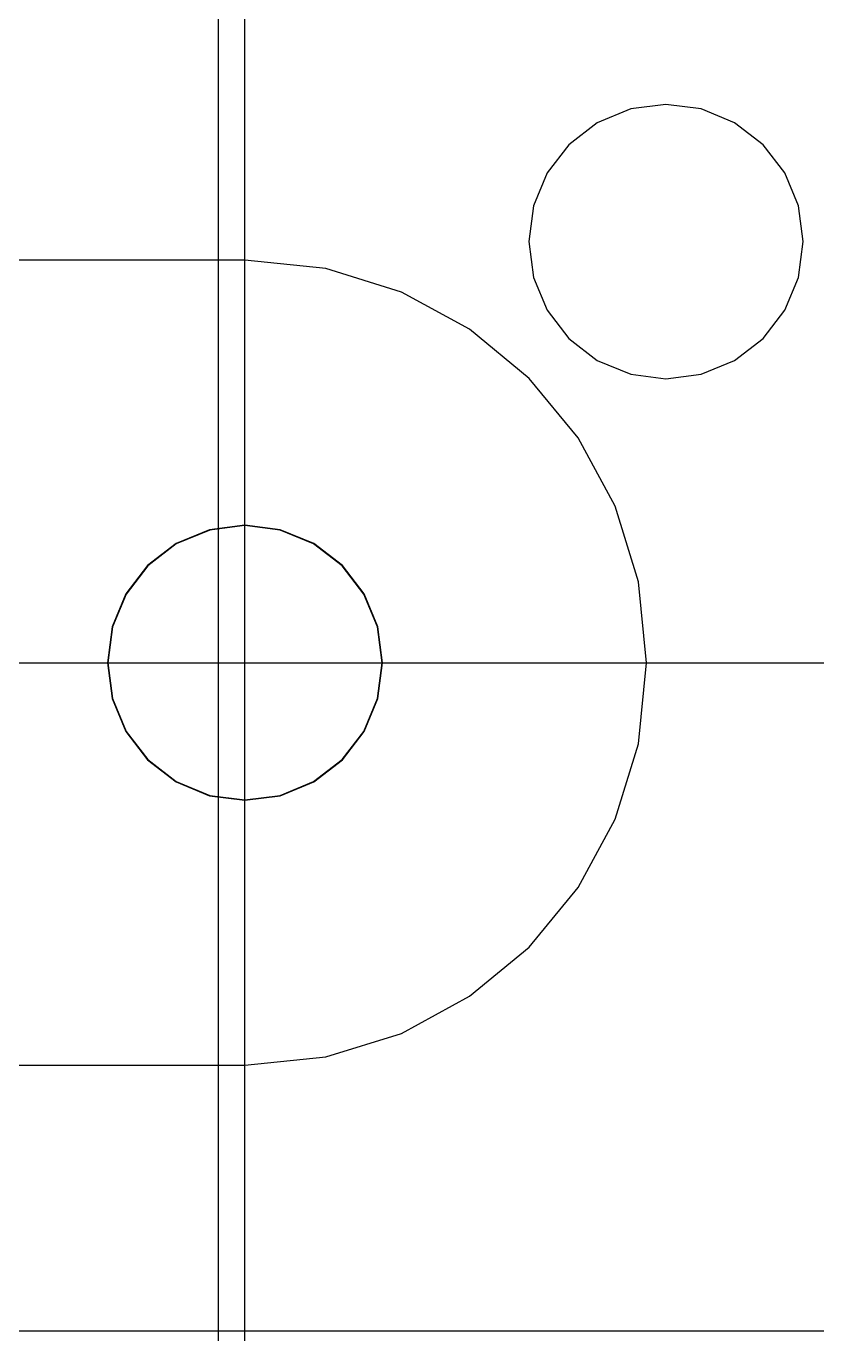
# Model space of a CAD drawing. Extents: x -257 to 298, y -311 to 343.
# Drawn here: x 23.57 to 36.29, y 13.89 to 34.93 of the extents above; entities that cross this region are included whole.
import ezdxf

# ---------------------------------------------------------------- set-up
doc = ezdxf.new("R2010")
doc.units = 0

msp = doc.modelspace()

# ---------------------------------------------------------------- linework, layer by layer
for p, q in [((26.6666, -1.978), (26.6666, 51.3563)), ((26.6666, -1.978), (26.6666, 51.3563)), ((33.8666, 33.6706), (33.299738, 33.596646)), ((33.8666, 33.6706), (33.299738, 33.596646)), ((34.433462, 33.596646), (33.8666, 33.6706)), ((34.433462, 33.596646), (33.8666, 33.6706)), ((33.299738, 33.596646), (32.7626, 33.374784)), ((33.299738, 33.596646), (32.7626, 33.374784)), ((34.9706, 33.374784), (34.433462, 33.596646)), ((34.9706, 33.374784), (34.433462, 33.596646)), ((32.7626, 33.374784), (32.301893, 33.02054)), ((32.7626, 33.374784), (32.301893, 33.02054)), ((35.431307, 33.02054), (34.9706, 33.374784)), ((35.431307, 33.02054), (34.9706, 33.374784)), ((32.301893, 33.02054), (31.954416, 32.5666)), ((32.301893, 33.02054), (31.954416, 32.5666)), ((35.778784, 32.5666), (35.431307, 33.02054)), ((35.778784, 32.5666), (35.431307, 33.02054)), ((31.954416, 32.5666), (31.735031, 32.038706)), ((31.954416, 32.5666), (31.735031, 32.038706)), ((35.998169, 32.038706), (35.778784, 32.5666)), ((35.998169, 32.038706), (35.778784, 32.5666)), ((31.735031, 32.038706), (31.6586, 31.4626)), ((31.735031, 32.038706), (31.6586, 31.4626)), ((36.0746, 31.4626), (35.998169, 32.038706)), ((36.0746, 31.4626), (35.998169, 32.038706)), ((31.6586, 31.4626), (31.735031, 30.886494)), ((31.6586, 31.4626), (31.735031, 30.886494)), ((35.998169, 30.886494), (36.0746, 31.4626)), ((35.998169, 30.886494), (36.0746, 31.4626)), ((36.0746, 31.4626), (36.0746, 31.4626)), ((36.0746, 31.4626), (36.0746, 31.4626)), ((31.735031, 30.886494), (31.954416, 30.3586)), ((31.735031, 30.886494), (31.954416, 30.3586)), ((35.778784, 30.3586), (35.998169, 30.886494)), ((35.778784, 30.3586), (35.998169, 30.886494)), ((31.954416, 30.3586), (32.301893, 29.90466)), ((31.954416, 30.3586), (32.301893, 29.90466)), ((35.431307, 29.90466), (35.778784, 30.3586)), ((35.431307, 29.90466), (35.778784, 30.3586)), ((32.301893, 29.90466), (32.7626, 29.550416)), ((32.301893, 29.90466), (32.7626, 29.550416)), ((34.9706, 29.550416), (35.431307, 29.90466)), ((34.9706, 29.550416), (35.431307, 29.90466)), ((32.7626, 29.550416), (33.299738, 29.328554)), ((32.7626, 29.550416), (33.299738, 29.328554)), ((34.433462, 29.328554), (34.9706, 29.550416)), ((34.433462, 29.328554), (34.9706, 29.550416)), ((33.299738, 29.328554), (33.8666, 29.2546)), ((33.299738, 29.328554), (33.8666, 29.2546)), ((33.8666, 29.2546), (34.433462, 29.328554)), ((33.8666, 29.2546), (34.433462, 29.328554)), ((17.3255, 24.6892), (50.9865, 24.6892)), ((17.3255, 24.6892), (50.9865, 24.6892))]:
    msp.add_line(p, q)
at = {"layer": 'Layer 1'}
for p, q in [((27.0933, -68.1111), (27.0933, 119.048)), ((27.0933, -68.1111), (27.0933, 119.048)), ((27.0933, -68.1111), (27.0933, 119.048)), ((27.0933, -68.1111), (27.0933, 119.048)), ((27.0933, -68.1111), (27.0933, 119.048)), ((27.0933, -68.1111), (27.0933, 119.048)), ((27.0933, -68.1111), (27.0933, 119.048)), ((27.0933, -68.1111), (27.0933, 119.048)), ((27.0933, -68.1111), (27.0933, 119.048)), ((27.0933, -68.1111), (27.0933, 119.048)), ((27.0933, 0.796246), (27.0933, 48.5821)), ((27.0933, 0.796246), (27.0933, 48.5821)), ((27.0933, 0.796246), (27.0933, 48.5821)), ((27.0933, 0.796246), (27.0933, 48.5821)), ((27.0933, 0.796246), (27.0933, 48.5821)), ((27.0933, 31.1633), (9.67465, 31.1633)), ((27.0933, 31.1633), (9.67465, 31.1633)), ((27.0933, 31.1633), (9.67465, 31.1633)), ((27.0933, 31.1633), (9.67465, 31.1633)), ((28.396404, 31.030374), (27.0933, 31.1639)), ((28.396404, 31.030374), (27.0933, 31.1639)), ((28.396404, 31.030374), (27.0933, 31.1639)), ((28.396404, 31.030374), (27.0933, 31.1639)), ((29.609875, 30.651818), (28.396404, 31.030374)), ((29.609875, 30.651818), (28.396404, 31.030374)), ((29.609875, 30.651818), (28.396404, 31.030374)), ((29.609875, 30.651818), (28.396404, 31.030374)), ((30.707788, 30.054203), (29.609875, 30.651818)), ((30.707788, 30.054203), (29.609875, 30.651818)), ((30.707788, 30.054203), (29.609875, 30.651818)), ((30.707788, 30.054203), (29.609875, 30.651818)), ((31.664218, 29.263501), (30.707788, 30.054203)), ((31.664218, 29.263501), (30.707788, 30.054203)), ((31.664218, 29.263501), (30.707788, 30.054203)), ((31.664218, 29.263501), (30.707788, 30.054203)), ((32.453238, 28.305683), (31.664218, 29.263501)), ((32.453238, 28.305683), (31.664218, 29.263501)), ((32.453238, 28.305683), (31.664218, 29.263501)), ((32.453238, 28.305683), (31.664218, 29.263501)), ((33.048922, 27.206721), (32.453238, 28.305683)), ((33.048922, 27.206721), (32.453238, 28.305683)), ((33.048922, 27.206721), (32.453238, 28.305683)), ((33.048922, 27.206721), (32.453238, 28.305683)), ((33.425345, 25.992586), (33.048922, 27.206721)), ((33.425345, 25.992586), (33.048922, 27.206721)), ((33.425345, 25.992586), (33.048922, 27.206721)), ((33.425345, 25.992586), (33.048922, 27.206721)), ((26.52504, 26.828398), (25.986605, 26.606)), ((26.52504, 26.828398), (25.986605, 26.606)), ((26.52504, 26.828398), (25.986605, 26.606)), ((26.52504, 26.828398), (25.986605, 26.606)), ((26.52504, 26.828398), (25.986605, 26.606)), ((26.52504, 26.828398), (25.986605, 26.606)), ((26.52504, 26.828398), (25.986605, 26.606)), ((26.52504, 26.828398), (25.986605, 26.606)), ((26.526438, 26.823246), (25.9893, 26.601384)), ((26.526438, 26.823246), (25.9893, 26.601384)), ((26.526438, 26.823246), (25.9893, 26.601384)), ((26.526438, 26.823246), (25.9893, 26.601384)), ((26.526438, 26.823246), (25.9893, 26.601384)), ((26.526438, 26.823246), (25.9893, 26.601384)), ((26.526438, 26.823246), (25.9893, 26.601384)), ((26.526438, 26.823246), (25.9893, 26.601384)), ((26.526438, 26.823246), (25.9893, 26.601384)), ((26.526438, 26.823246), (25.9893, 26.601384)), ((26.526438, 26.823246), (25.9893, 26.601384)), ((27.09327, 26.90253), (26.52504, 26.828398)), ((27.09327, 26.90253), (26.52504, 26.828398)), ((27.09327, 26.90253), (26.52504, 26.828398)), ((27.09327, 26.90253), (26.52504, 26.828398)), ((27.09327, 26.90253), (26.52504, 26.828398)), ((27.09327, 26.90253), (26.52504, 26.828398)), ((27.09327, 26.90253), (26.52504, 26.828398)), ((27.09327, 26.90253), (26.52504, 26.828398)), ((27.0933, 26.8972), (26.526438, 26.823246)), ((27.0933, 26.8972), (26.526438, 26.823246)), ((27.0933, 26.8972), (26.526438, 26.823246)), ((27.0933, 26.8972), (26.526438, 26.823246)), ((27.0933, 26.8972), (26.526438, 26.823246)), ((27.0933, 26.8972), (26.526438, 26.823246)), ((27.0933, 26.8972), (26.526438, 26.823246)), ((27.0933, 26.8972), (26.526438, 26.823246)), ((27.0933, 26.8972), (26.526438, 26.823246)), ((27.0933, 26.8972), (26.526438, 26.823246)), ((27.0933, 26.8972), (26.526438, 26.823246)), ((27.6615, 26.828398), (27.09327, 26.90253)), ((27.6615, 26.828398), (27.09327, 26.90253)), ((27.6615, 26.828398), (27.09327, 26.90253)), ((27.6615, 26.828398), (27.09327, 26.90253)), ((27.6615, 26.828398), (27.09327, 26.90253)), ((27.6615, 26.828398), (27.09327, 26.90253)), ((27.6615, 26.828398), (27.09327, 26.90253)), ((27.6615, 26.828398), (27.09327, 26.90253)), ((27.660162, 26.823246), (27.0933, 26.8972)), ((27.660162, 26.823246), (27.0933, 26.8972)), ((27.660162, 26.823246), (27.0933, 26.8972)), ((27.660162, 26.823246), (27.0933, 26.8972)), ((27.660162, 26.823246), (27.0933, 26.8972)), ((27.660162, 26.823246), (27.0933, 26.8972)), ((27.660162, 26.823246), (27.0933, 26.8972)), ((27.660162, 26.823246), (27.0933, 26.8972)), ((27.660162, 26.823246), (27.0933, 26.8972)), ((27.660162, 26.823246), (27.0933, 26.8972)), ((27.660162, 26.823246), (27.0933, 26.8972)), ((28.1973, 26.601384), (27.660162, 26.823246)), ((28.1973, 26.601384), (27.660162, 26.823246)), ((28.1973, 26.601384), (27.660162, 26.823246)), ((28.1973, 26.601384), (27.660162, 26.823246)), ((28.1973, 26.601384), (27.660162, 26.823246)), ((28.1973, 26.601384), (27.660162, 26.823246)), ((28.1973, 26.601384), (27.660162, 26.823246)), ((28.1973, 26.601384), (27.660162, 26.823246)), ((28.1973, 26.601384), (27.660162, 26.823246)), ((28.1973, 26.601384), (27.660162, 26.823246)), ((28.1973, 26.601384), (27.660162, 26.823246)), ((28.199935, 26.606), (27.6615, 26.828398)), ((28.199935, 26.606), (27.6615, 26.828398)), ((28.199935, 26.606), (27.6615, 26.828398)), ((28.199935, 26.606), (27.6615, 26.828398)), ((28.199935, 26.606), (27.6615, 26.828398)), ((28.199935, 26.606), (27.6615, 26.828398)), ((28.199935, 26.606), (27.6615, 26.828398)), ((28.199935, 26.606), (27.6615, 26.828398)), ((25.986605, 26.606), (25.524786, 26.250901)), ((25.986605, 26.606), (25.524786, 26.250901)), ((25.986605, 26.606), (25.524786, 26.250901)), ((25.986605, 26.606), (25.524786, 26.250901)), ((25.986605, 26.606), (25.524786, 26.250901)), ((25.986605, 26.606), (25.524786, 26.250901)), ((25.986605, 26.606), (25.524786, 26.250901)), ((25.986605, 26.606), (25.524786, 26.250901)), ((25.9893, 26.601384), (25.528593, 26.24714)), ((25.9893, 26.601384), (25.528593, 26.24714)), ((25.9893, 26.601384), (25.528593, 26.24714)), ((25.9893, 26.601384), (25.528593, 26.24714)), ((25.9893, 26.601384), (25.528593, 26.24714)), ((25.9893, 26.601384), (25.528593, 26.24714)), ((25.9893, 26.601384), (25.528593, 26.24714)), ((25.9893, 26.601384), (25.528593, 26.24714)), ((25.9893, 26.601384), (25.528593, 26.24714)), ((25.9893, 26.601384), (25.528593, 26.24714)), ((25.9893, 26.601384), (25.528593, 26.24714)), ((28.658007, 26.24714), (28.1973, 26.601384)), ((28.658007, 26.24714), (28.1973, 26.601384)), ((28.658007, 26.24714), (28.1973, 26.601384)), ((28.658007, 26.24714), (28.1973, 26.601384)), ((28.658007, 26.24714), (28.1973, 26.601384)), ((28.658007, 26.24714), (28.1973, 26.601384)), ((28.658007, 26.24714), (28.1973, 26.601384)), ((28.658007, 26.24714), (28.1973, 26.601384)), ((28.658007, 26.24714), (28.1973, 26.601384)), ((28.658007, 26.24714), (28.1973, 26.601384)), ((28.658007, 26.24714), (28.1973, 26.601384)), ((28.661754, 26.250901), (28.199935, 26.606)), ((28.661754, 26.250901), (28.199935, 26.606)), ((28.661754, 26.250901), (28.199935, 26.606)), ((28.661754, 26.250901), (28.199935, 26.606)), ((28.661754, 26.250901), (28.199935, 26.606)), ((28.661754, 26.250901), (28.199935, 26.606)), ((28.661754, 26.250901), (28.199935, 26.606)), ((28.661754, 26.250901), (28.199935, 26.606)), ((25.524786, 26.250901), (25.17647, 25.795865)), ((25.524786, 26.250901), (25.17647, 25.795865)), ((25.524786, 26.250901), (25.17647, 25.795865)), ((25.524786, 26.250901), (25.17647, 25.795865)), ((25.524786, 26.250901), (25.17647, 25.795865)), ((25.524786, 26.250901), (25.17647, 25.795865)), ((25.524786, 26.250901), (25.17647, 25.795865)), ((25.524786, 26.250901), (25.17647, 25.795865)), ((25.528593, 26.24714), (25.181116, 25.7932)), ((25.528593, 26.24714), (25.181116, 25.7932)), ((25.528593, 26.24714), (25.181116, 25.7932)), ((25.528593, 26.24714), (25.181116, 25.7932)), ((25.528593, 26.24714), (25.181116, 25.7932)), ((25.528593, 26.24714), (25.181116, 25.7932)), ((25.528593, 26.24714), (25.181116, 25.7932)), ((25.528593, 26.24714), (25.181116, 25.7932)), ((25.528593, 26.24714), (25.181116, 25.7932)), ((25.528593, 26.24714), (25.181116, 25.7932)), ((25.528593, 26.24714), (25.181116, 25.7932)), ((29.005484, 25.7932), (28.658007, 26.24714)), ((29.005484, 25.7932), (28.658007, 26.24714)), ((29.005484, 25.7932), (28.658007, 26.24714)), ((29.005484, 25.7932), (28.658007, 26.24714)), ((29.005484, 25.7932), (28.658007, 26.24714)), ((29.005484, 25.7932), (28.658007, 26.24714)), ((29.005484, 25.7932), (28.658007, 26.24714)), ((29.005484, 25.7932), (28.658007, 26.24714)), ((29.005484, 25.7932), (28.658007, 26.24714)), ((29.005484, 25.7932), (28.658007, 26.24714)), ((29.005484, 25.7932), (28.658007, 26.24714)), ((29.01007, 25.795865), (28.661754, 26.250901)), ((29.01007, 25.795865), (28.661754, 26.250901)), ((29.01007, 25.795865), (28.661754, 26.250901)), ((29.01007, 25.795865), (28.661754, 26.250901)), ((29.01007, 25.795865), (28.661754, 26.250901)), ((29.01007, 25.795865), (28.661754, 26.250901)), ((29.01007, 25.795865), (28.661754, 26.250901)), ((29.01007, 25.795865), (28.661754, 26.250901)), ((33.55658, 24.68925), (33.425345, 25.992586)), ((33.55658, 24.68925), (33.425345, 25.992586)), ((33.55658, 24.68925), (33.425345, 25.992586)), ((33.55658, 24.68925), (33.425345, 25.992586)), ((25.17647, 25.795865), (24.956555, 25.266697)), ((25.17647, 25.795865), (24.956555, 25.266697)), ((25.17647, 25.795865), (24.956555, 25.266697)), ((25.17647, 25.795865), (24.956555, 25.266697)), ((25.17647, 25.795865), (24.956555, 25.266697)), ((25.17647, 25.795865), (24.956555, 25.266697)), ((25.17647, 25.795865), (24.956555, 25.266697)), ((25.17647, 25.795865), (24.956555, 25.266697)), ((25.181116, 25.7932), (24.961731, 25.265306)), ((25.181116, 25.7932), (24.961731, 25.265306)), ((25.181116, 25.7932), (24.961731, 25.265306)), ((25.181116, 25.7932), (24.961731, 25.265306)), ((25.181116, 25.7932), (24.961731, 25.265306)), ((25.181116, 25.7932), (24.961731, 25.265306)), ((25.181116, 25.7932), (24.961731, 25.265306)), ((25.181116, 25.7932), (24.961731, 25.265306)), ((25.181116, 25.7932), (24.961731, 25.265306)), ((25.181116, 25.7932), (24.961731, 25.265306)), ((25.181116, 25.7932), (24.961731, 25.265306)), ((29.224869, 25.265306), (29.005484, 25.7932)), ((29.224869, 25.265306), (29.005484, 25.7932)), ((29.224869, 25.265306), (29.005484, 25.7932)), ((29.224869, 25.265306), (29.005484, 25.7932)), ((29.224869, 25.265306), (29.005484, 25.7932)), ((29.224869, 25.265306), (29.005484, 25.7932)), ((29.224869, 25.265306), (29.005484, 25.7932)), ((29.224869, 25.265306), (29.005484, 25.7932)), ((29.224869, 25.265306), (29.005484, 25.7932)), ((29.224869, 25.265306), (29.005484, 25.7932)), ((29.224869, 25.265306), (29.005484, 25.7932)), ((29.229985, 25.266697), (29.01007, 25.795865)), ((29.229985, 25.266697), (29.01007, 25.795865)), ((29.229985, 25.266697), (29.01007, 25.795865)), ((29.229985, 25.266697), (29.01007, 25.795865)), ((29.229985, 25.266697), (29.01007, 25.795865)), ((29.229985, 25.266697), (29.01007, 25.795865)), ((29.229985, 25.266697), (29.01007, 25.795865)), ((29.229985, 25.266697), (29.01007, 25.795865)), ((24.956555, 25.266697), (24.87994, 24.6892)), ((24.956555, 25.266697), (24.87994, 24.6892)), ((24.956555, 25.266697), (24.87994, 24.6892)), ((24.956555, 25.266697), (24.87994, 24.6892)), ((24.956555, 25.266697), (24.87994, 24.6892)), ((24.956555, 25.266697), (24.87994, 24.6892)), ((24.956555, 25.266697), (24.87994, 24.6892)), ((24.956555, 25.266697), (24.87994, 24.6892)), ((24.961731, 25.265306), (24.8853, 24.6892)), ((24.961731, 25.265306), (24.8853, 24.6892)), ((24.961731, 25.265306), (24.8853, 24.6892)), ((24.961731, 25.265306), (24.8853, 24.6892)), ((24.961731, 25.265306), (24.8853, 24.6892)), ((24.961731, 25.265306), (24.8853, 24.6892)), ((24.961731, 25.265306), (24.8853, 24.6892)), ((24.961731, 25.265306), (24.8853, 24.6892)), ((24.961731, 25.265306), (24.8853, 24.6892)), ((24.961731, 25.265306), (24.8853, 24.6892)), ((24.961731, 25.265306), (24.8853, 24.6892)), ((29.3013, 24.6892), (29.224869, 25.265306)), ((29.3013, 24.6892), (29.224869, 25.265306)), ((29.3013, 24.6892), (29.224869, 25.265306)), ((29.3013, 24.6892), (29.224869, 25.265306)), ((29.3013, 24.6892), (29.224869, 25.265306)), ((29.3013, 24.6892), (29.224869, 25.265306)), ((29.3013, 24.6892), (29.224869, 25.265306)), ((29.3013, 24.6892), (29.224869, 25.265306)), ((29.3013, 24.6892), (29.224869, 25.265306)), ((29.3013, 24.6892), (29.224869, 25.265306)), ((29.3013, 24.6892), (29.224869, 25.265306)), ((29.3066, 24.6892), (29.229985, 25.266697)), ((29.3066, 24.6892), (29.229985, 25.266697)), ((29.3066, 24.6892), (29.229985, 25.266697)), ((29.3066, 24.6892), (29.229985, 25.266697)), ((29.3066, 24.6892), (29.229985, 25.266697)), ((29.3066, 24.6892), (29.229985, 25.266697)), ((29.3066, 24.6892), (29.229985, 25.266697)), ((29.3066, 24.6892), (29.229985, 25.266697)), ((24.87994, 24.6892), (24.956555, 24.111703)), ((24.87994, 24.6892), (24.956555, 24.111703)), ((24.87994, 24.6892), (24.956555, 24.111703)), ((24.87994, 24.6892), (24.956555, 24.111703)), ((24.87994, 24.6892), (24.956555, 24.111703)), ((24.87994, 24.6892), (24.956555, 24.111703)), ((24.87994, 24.6892), (24.956555, 24.111703)), ((24.87994, 24.6892), (24.956555, 24.111703)), ((24.8853, 24.6892), (24.961731, 24.113094)), ((24.8853, 24.6892), (24.961731, 24.113094)), ((24.8853, 24.6892), (24.961731, 24.113094)), ((24.8853, 24.6892), (24.961731, 24.113094)), ((24.8853, 24.6892), (24.961731, 24.113094)), ((24.8853, 24.6892), (24.961731, 24.113094)), ((24.8853, 24.6892), (24.961731, 24.113094)), ((24.8853, 24.6892), (24.961731, 24.113094)), ((24.8853, 24.6892), (24.961731, 24.113094)), ((24.8853, 24.6892), (24.961731, 24.113094)), ((24.8853, 24.6892), (24.961731, 24.113094)), ((29.224869, 24.113094), (29.3013, 24.6892)), ((29.224869, 24.113094), (29.3013, 24.6892)), ((29.224869, 24.113094), (29.3013, 24.6892)), ((29.224869, 24.113094), (29.3013, 24.6892)), ((29.224869, 24.113094), (29.3013, 24.6892)), ((29.224869, 24.113094), (29.3013, 24.6892)), ((29.224869, 24.113094), (29.3013, 24.6892)), ((29.224869, 24.113094), (29.3013, 24.6892)), ((29.224869, 24.113094), (29.3013, 24.6892)), ((29.224869, 24.113094), (29.3013, 24.6892)), ((29.224869, 24.113094), (29.3013, 24.6892)), ((29.229985, 24.111703), (29.3066, 24.6892)), ((29.229985, 24.111703), (29.3066, 24.6892)), ((29.229985, 24.111703), (29.3066, 24.6892)), ((29.229985, 24.111703), (29.3066, 24.6892)), ((29.229985, 24.111703), (29.3066, 24.6892)), ((29.229985, 24.111703), (29.3066, 24.6892)), ((29.229985, 24.111703), (29.3066, 24.6892)), ((29.229985, 24.111703), (29.3066, 24.6892)), ((29.3013, 24.6892), (29.3013, 24.6892)), ((29.3013, 24.6892), (29.3013, 24.6892)), ((29.3013, 24.6892), (29.3013, 24.6892)), ((29.3013, 24.6892), (29.3013, 24.6892)), ((29.3013, 24.6892), (29.3013, 24.6892)), ((29.3013, 24.6892), (29.3013, 24.6892)), ((29.3013, 24.6892), (29.3013, 24.6892)), ((29.3013, 24.6892), (29.3013, 24.6892)), ((29.3013, 24.6892), (29.3013, 24.6892)), ((29.3013, 24.6892), (29.3013, 24.6892)), ((29.3013, 24.6892), (29.3013, 24.6892)), ((29.3066, 24.6892), (29.3066, 24.6892)), ((29.3066, 24.6892), (29.3066, 24.6892)), ((29.3066, 24.6892), (29.3066, 24.6892)), ((29.3066, 24.6892), (29.3066, 24.6892)), ((29.3066, 24.6892), (29.3066, 24.6892)), ((29.3066, 24.6892), (29.3066, 24.6892)), ((29.3066, 24.6892), (29.3066, 24.6892)), ((29.3066, 24.6892), (29.3066, 24.6892)), ((33.425345, 23.385914), (33.55658, 24.68925)), ((33.425345, 23.385914), (33.55658, 24.68925)), ((33.425345, 23.385914), (33.55658, 24.68925)), ((33.425345, 23.385914), (33.55658, 24.68925)), ((24.956555, 24.111703), (25.17647, 23.582535)), ((24.956555, 24.111703), (25.17647, 23.582535)), ((24.956555, 24.111703), (25.17647, 23.582535)), ((24.956555, 24.111703), (25.17647, 23.582535)), ((24.956555, 24.111703), (25.17647, 23.582535)), ((24.956555, 24.111703), (25.17647, 23.582535)), ((24.956555, 24.111703), (25.17647, 23.582535)), ((24.956555, 24.111703), (25.17647, 23.582535)), ((24.961731, 24.113094), (25.181116, 23.5852)), ((24.961731, 24.113094), (25.181116, 23.5852)), ((24.961731, 24.113094), (25.181116, 23.5852)), ((24.961731, 24.113094), (25.181116, 23.5852)), ((24.961731, 24.113094), (25.181116, 23.5852)), ((24.961731, 24.113094), (25.181116, 23.5852)), ((24.961731, 24.113094), (25.181116, 23.5852)), ((24.961731, 24.113094), (25.181116, 23.5852)), ((24.961731, 24.113094), (25.181116, 23.5852)), ((24.961731, 24.113094), (25.181116, 23.5852)), ((24.961731, 24.113094), (25.181116, 23.5852)), ((29.005484, 23.5852), (29.224869, 24.113094)), ((29.005484, 23.5852), (29.224869, 24.113094)), ((29.005484, 23.5852), (29.224869, 24.113094)), ((29.005484, 23.5852), (29.224869, 24.113094)), ((29.005484, 23.5852), (29.224869, 24.113094)), ((29.005484, 23.5852), (29.224869, 24.113094)), ((29.005484, 23.5852), (29.224869, 24.113094)), ((29.005484, 23.5852), (29.224869, 24.113094)), ((29.005484, 23.5852), (29.224869, 24.113094)), ((29.005484, 23.5852), (29.224869, 24.113094)), ((29.005484, 23.5852), (29.224869, 24.113094)), ((29.01007, 23.582535), (29.229985, 24.111703)), ((29.01007, 23.582535), (29.229985, 24.111703)), ((29.01007, 23.582535), (29.229985, 24.111703)), ((29.01007, 23.582535), (29.229985, 24.111703)), ((29.01007, 23.582535), (29.229985, 24.111703)), ((29.01007, 23.582535), (29.229985, 24.111703)), ((29.01007, 23.582535), (29.229985, 24.111703)), ((29.01007, 23.582535), (29.229985, 24.111703)), ((25.17647, 23.582535), (25.524786, 23.127499)), ((25.17647, 23.582535), (25.524786, 23.127499)), ((25.17647, 23.582535), (25.524786, 23.127499)), ((25.17647, 23.582535), (25.524786, 23.127499)), ((25.17647, 23.582535), (25.524786, 23.127499)), ((25.17647, 23.582535), (25.524786, 23.127499)), ((25.17647, 23.582535), (25.524786, 23.127499)), ((25.17647, 23.582535), (25.524786, 23.127499)), ((25.181116, 23.5852), (25.528593, 23.13126)), ((25.181116, 23.5852), (25.528593, 23.13126)), ((25.181116, 23.5852), (25.528593, 23.13126)), ((25.181116, 23.5852), (25.528593, 23.13126)), ((25.181116, 23.5852), (25.528593, 23.13126)), ((25.181116, 23.5852), (25.528593, 23.13126)), ((25.181116, 23.5852), (25.528593, 23.13126)), ((25.181116, 23.5852), (25.528593, 23.13126)), ((25.181116, 23.5852), (25.528593, 23.13126)), ((25.181116, 23.5852), (25.528593, 23.13126)), ((25.181116, 23.5852), (25.528593, 23.13126)), ((28.658007, 23.13126), (29.005484, 23.5852)), ((28.658007, 23.13126), (29.005484, 23.5852)), ((28.658007, 23.13126), (29.005484, 23.5852)), ((28.658007, 23.13126), (29.005484, 23.5852)), ((28.658007, 23.13126), (29.005484, 23.5852)), ((28.658007, 23.13126), (29.005484, 23.5852)), ((28.658007, 23.13126), (29.005484, 23.5852)), ((28.658007, 23.13126), (29.005484, 23.5852)), ((28.658007, 23.13126), (29.005484, 23.5852)), ((28.658007, 23.13126), (29.005484, 23.5852)), ((28.658007, 23.13126), (29.005484, 23.5852)), ((28.661754, 23.127499), (29.01007, 23.582535)), ((28.661754, 23.127499), (29.01007, 23.582535)), ((28.661754, 23.127499), (29.01007, 23.582535)), ((28.661754, 23.127499), (29.01007, 23.582535)), ((28.661754, 23.127499), (29.01007, 23.582535)), ((28.661754, 23.127499), (29.01007, 23.582535)), ((28.661754, 23.127499), (29.01007, 23.582535)), ((28.661754, 23.127499), (29.01007, 23.582535)), ((33.048922, 22.171779), (33.425345, 23.385914)), ((33.048922, 22.171779), (33.425345, 23.385914)), ((33.048922, 22.171779), (33.425345, 23.385914)), ((33.048922, 22.171779), (33.425345, 23.385914)), ((25.524786, 23.127499), (25.986605, 22.7724)), ((25.524786, 23.127499), (25.986605, 22.7724)), ((25.524786, 23.127499), (25.986605, 22.7724)), ((25.524786, 23.127499), (25.986605, 22.7724)), ((25.524786, 23.127499), (25.986605, 22.7724)), ((25.524786, 23.127499), (25.986605, 22.7724)), ((25.524786, 23.127499), (25.986605, 22.7724)), ((25.524786, 23.127499), (25.986605, 22.7724)), ((25.528593, 23.13126), (25.9893, 22.777016)), ((25.528593, 23.13126), (25.9893, 22.777016)), ((25.528593, 23.13126), (25.9893, 22.777016)), ((25.528593, 23.13126), (25.9893, 22.777016)), ((25.528593, 23.13126), (25.9893, 22.777016)), ((25.528593, 23.13126), (25.9893, 22.777016)), ((25.528593, 23.13126), (25.9893, 22.777016)), ((25.528593, 23.13126), (25.9893, 22.777016)), ((25.528593, 23.13126), (25.9893, 22.777016)), ((25.528593, 23.13126), (25.9893, 22.777016)), ((25.528593, 23.13126), (25.9893, 22.777016)), ((28.1973, 22.777016), (28.658007, 23.13126)), ((28.1973, 22.777016), (28.658007, 23.13126)), ((28.1973, 22.777016), (28.658007, 23.13126)), ((28.1973, 22.777016), (28.658007, 23.13126)), ((28.1973, 22.777016), (28.658007, 23.13126)), ((28.1973, 22.777016), (28.658007, 23.13126)), ((28.1973, 22.777016), (28.658007, 23.13126)), ((28.1973, 22.777016), (28.658007, 23.13126)), ((28.1973, 22.777016), (28.658007, 23.13126)), ((28.1973, 22.777016), (28.658007, 23.13126)), ((28.1973, 22.777016), (28.658007, 23.13126)), ((28.199935, 22.7724), (28.661754, 23.127499)), ((28.199935, 22.7724), (28.661754, 23.127499)), ((28.199935, 22.7724), (28.661754, 23.127499)), ((28.199935, 22.7724), (28.661754, 23.127499)), ((28.199935, 22.7724), (28.661754, 23.127499)), ((28.199935, 22.7724), (28.661754, 23.127499)), ((28.199935, 22.7724), (28.661754, 23.127499)), ((28.199935, 22.7724), (28.661754, 23.127499)), ((25.986605, 22.7724), (26.52504, 22.550002)), ((25.986605, 22.7724), (26.52504, 22.550002)), ((25.986605, 22.7724), (26.52504, 22.550002)), ((25.986605, 22.7724), (26.52504, 22.550002)), ((25.986605, 22.7724), (26.52504, 22.550002)), ((25.986605, 22.7724), (26.52504, 22.550002)), ((25.986605, 22.7724), (26.52504, 22.550002)), ((25.986605, 22.7724), (26.52504, 22.550002)), ((25.9893, 22.777016), (26.526438, 22.555154)), ((25.9893, 22.777016), (26.526438, 22.555154)), ((25.9893, 22.777016), (26.526438, 22.555154)), ((25.9893, 22.777016), (26.526438, 22.555154)), ((25.9893, 22.777016), (26.526438, 22.555154)), ((25.9893, 22.777016), (26.526438, 22.555154)), ((25.9893, 22.777016), (26.526438, 22.555154)), ((25.9893, 22.777016), (26.526438, 22.555154)), ((25.9893, 22.777016), (26.526438, 22.555154)), ((25.9893, 22.777016), (26.526438, 22.555154)), ((25.9893, 22.777016), (26.526438, 22.555154)), ((27.660162, 22.555154), (28.1973, 22.777016)), ((27.660162, 22.555154), (28.1973, 22.777016)), ((27.660162, 22.555154), (28.1973, 22.777016)), ((27.660162, 22.555154), (28.1973, 22.777016)), ((27.660162, 22.555154), (28.1973, 22.777016)), ((27.660162, 22.555154), (28.1973, 22.777016)), ((27.660162, 22.555154), (28.1973, 22.777016)), ((27.660162, 22.555154), (28.1973, 22.777016)), ((27.660162, 22.555154), (28.1973, 22.777016)), ((27.660162, 22.555154), (28.1973, 22.777016)), ((27.660162, 22.555154), (28.1973, 22.777016)), ((27.6615, 22.550002), (28.199935, 22.7724)), ((27.6615, 22.550002), (28.199935, 22.7724)), ((27.6615, 22.550002), (28.199935, 22.7724)), ((27.6615, 22.550002), (28.199935, 22.7724)), ((27.6615, 22.550002), (28.199935, 22.7724)), ((27.6615, 22.550002), (28.199935, 22.7724)), ((27.6615, 22.550002), (28.199935, 22.7724)), ((27.6615, 22.550002), (28.199935, 22.7724)), ((26.52504, 22.550002), (27.09327, 22.47587)), ((26.52504, 22.550002), (27.09327, 22.47587)), ((26.52504, 22.550002), (27.09327, 22.47587)), ((26.52504, 22.550002), (27.09327, 22.47587)), ((26.52504, 22.550002), (27.09327, 22.47587)), ((26.52504, 22.550002), (27.09327, 22.47587)), ((26.52504, 22.550002), (27.09327, 22.47587)), ((26.52504, 22.550002), (27.09327, 22.47587)), ((26.526438, 22.555154), (27.0933, 22.4812)), ((26.526438, 22.555154), (27.0933, 22.4812)), ((26.526438, 22.555154), (27.0933, 22.4812)), ((26.526438, 22.555154), (27.0933, 22.4812)), ((26.526438, 22.555154), (27.0933, 22.4812)), ((26.526438, 22.555154), (27.0933, 22.4812)), ((26.526438, 22.555154), (27.0933, 22.4812)), ((26.526438, 22.555154), (27.0933, 22.4812)), ((26.526438, 22.555154), (27.0933, 22.4812)), ((26.526438, 22.555154), (27.0933, 22.4812)), ((26.526438, 22.555154), (27.0933, 22.4812)), ((27.09327, 22.47587), (27.6615, 22.550002)), ((27.09327, 22.47587), (27.6615, 22.550002)), ((27.09327, 22.47587), (27.6615, 22.550002)), ((27.09327, 22.47587), (27.6615, 22.550002)), ((27.09327, 22.47587), (27.6615, 22.550002)), ((27.09327, 22.47587), (27.6615, 22.550002)), ((27.09327, 22.47587), (27.6615, 22.550002)), ((27.09327, 22.47587), (27.6615, 22.550002)), ((27.0933, 22.4812), (27.660162, 22.555154)), ((27.0933, 22.4812), (27.660162, 22.555154)), ((27.0933, 22.4812), (27.660162, 22.555154)), ((27.0933, 22.4812), (27.660162, 22.555154)), ((27.0933, 22.4812), (27.660162, 22.555154)), ((27.0933, 22.4812), (27.660162, 22.555154)), ((27.0933, 22.4812), (27.660162, 22.555154)), ((27.0933, 22.4812), (27.660162, 22.555154)), ((27.0933, 22.4812), (27.660162, 22.555154)), ((27.0933, 22.4812), (27.660162, 22.555154)), ((27.0933, 22.4812), (27.660162, 22.555154)), ((32.453238, 21.072817), (33.048922, 22.171779)), ((32.453238, 21.072817), (33.048922, 22.171779)), ((32.453238, 21.072817), (33.048922, 22.171779)), ((32.453238, 21.072817), (33.048922, 22.171779)), ((31.664218, 20.114999), (32.453238, 21.072817)), ((31.664218, 20.114999), (32.453238, 21.072817)), ((31.664218, 20.114999), (32.453238, 21.072817)), ((31.664218, 20.114999), (32.453238, 21.072817)), ((30.707788, 19.324297), (31.664218, 20.114999)), ((30.707788, 19.324297), (31.664218, 20.114999)), ((30.707788, 19.324297), (31.664218, 20.114999)), ((30.707788, 19.324297), (31.664218, 20.114999)), ((29.609875, 18.726682), (30.707788, 19.324297)), ((29.609875, 18.726682), (30.707788, 19.324297)), ((29.609875, 18.726682), (30.707788, 19.324297)), ((29.609875, 18.726682), (30.707788, 19.324297)), ((28.396404, 18.348126), (29.609875, 18.726682)), ((28.396404, 18.348126), (29.609875, 18.726682)), ((28.396404, 18.348126), (29.609875, 18.726682)), ((28.396404, 18.348126), (29.609875, 18.726682)), ((27.0933, 18.2146), (28.396404, 18.348126)), ((27.0933, 18.2146), (28.396404, 18.348126)), ((27.0933, 18.2146), (28.396404, 18.348126)), ((27.0933, 18.2146), (28.396404, 18.348126)), ((0, 18.215), (27.0933, 18.215)), ((0, 18.215), (27.0933, 18.215)), ((0, 18.215), (27.0933, 18.215)), ((0, 18.215), (27.0933, 18.215)), ((8.61333, 13.9421), (54.1866, 13.9421)), ((8.61333, 13.9421), (54.1866, 13.9421)), ((8.61333, 13.9421), (54.1866, 13.9421)), ((8.61333, 13.9421), (54.1866, 13.9421)), ((8.61333, 13.9421), (54.1866, 13.9421))]:
    msp.add_line(p, q, dxfattribs=at)

doc.saveas('drawing.dxf')
